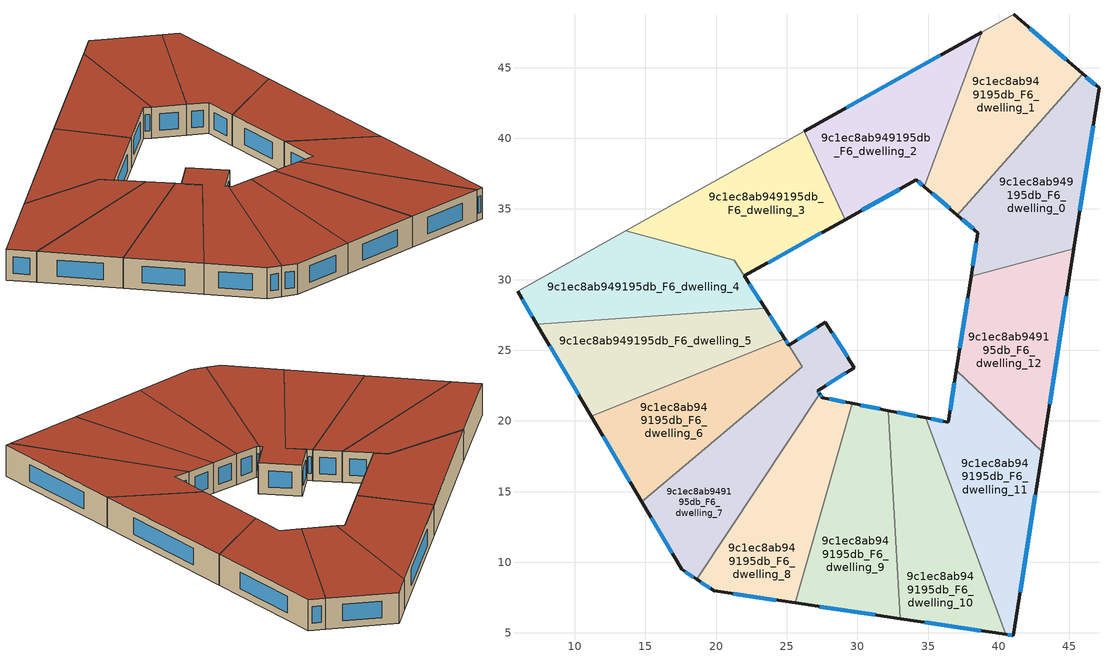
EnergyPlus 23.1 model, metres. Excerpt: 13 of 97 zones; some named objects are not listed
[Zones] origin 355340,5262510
9c1ec8ab949195db_F6_dwelling_0
 floor to 9c1ec8ab949195db_F5_dwelling_0 (EU_floor_Construction): 47.1,43.57 45.32,32.2 38.05,30.25 38.53,33.32 37.08,34.57 45.94,44.57 z18
 wall outside (EU_wall_Construction): 37.08,34.57 38.53,33.32 38.05,30.25 / 45.32,32.2 47.1,43.57 45.94,44.57 z18:21
 wall to 9c1ec8ab949195db_F6_dwelling_12 (EU_wall_Construction): 38.05,30.25 45.32,32.2 z18:21
 wall to 9c1ec8ab949195db_F6_dwelling_1 (EU_wall_Construction): 45.94,44.57 37.08,34.57 z18:21
 window (EU_Window_Construction): 38.42,32.6 38.16,30.97 / 37.42,34.28 38.19,33.61 / 46.83,43.81 46.21,44.33 / 45.74,34.87 46.68,40.9 z18.7:20.3
 roof outside (EU_roof_Construction): 45.32,32.2 47.1,43.57 45.94,44.57 37.08,34.57 38.53,33.32 38.05,30.25 z21
9c1ec8ab949195db_F6_dwelling_1
 floor to 9c1ec8ab949195db_F5_dwelling_1 (EU_floor_Construction): 45.94,44.57 37.08,34.57 34.74,36.58 38.82,47.52 41.05,48.77 z18
 wall outside (EU_wall_Construction): 34.74,36.58 37.08,34.57 / 45.94,44.57 41.05,48.77 z18:21
 wall to 9c1ec8ab949195db_F6_dwelling_2 (EU_wall_Construction): 38.82,47.52 34.74,36.58 z18:21
 wall adiabatic (EU_wall_Construction): 41.05,48.77 38.82,47.52 z18:21
 window (EU_Window_Construction): 35.29,36.11 36.53,35.04 / 44.79,45.56 42.2,47.78 z18.7:20.3
 roof outside (EU_roof_Construction): 37.08,34.57 45.94,44.57 41.05,48.77 38.82,47.52 34.74,36.58 z21
9c1ec8ab949195db_F6_dwelling_10
 floor to 9c1ec8ab949195db_F5_dwelling_10 (EU_floor_Construction): 34.84,20.22 40.5,4.89 33.03,6.01 32.2,20.74 z18
 wall outside (EU_wall_Construction): 34.84,20.22 32.2,20.74 / 33.03,6.01 40.5,4.89 z18:21
 wall to 9c1ec8ab949195db_F6_dwelling_11 (EU_wall_Construction): 40.5,4.89 34.84,20.22 z18:21
 wall to 9c1ec8ab949195db_F6_dwelling_9 (EU_wall_Construction): 32.2,20.74 33.03,6.01 z18:21
 window (EU_Window_Construction): 34.22,20.34 32.82,20.62 / 34.79,5.75 38.75,5.15 z18.7:20.3
 roof outside (EU_roof_Construction): 40.5,4.89 34.84,20.22 32.2,20.74 33.03,6.01 z21
9c1ec8ab949195db_F6_dwelling_11
 floor to 9c1ec8ab949195db_F5_dwelling_11 (EU_floor_Construction): 43.07,17.82 41.04,4.81 40.5,4.89 34.84,20.22 36.43,19.91 37.01,23.58 z18
 wall outside (EU_wall_Construction): 37.01,23.58 36.43,19.91 34.84,20.22 / 40.5,4.89 41.04,4.81 43.07,17.82 z18:21
 wall to 9c1ec8ab949195db_F6_dwelling_12 (EU_wall_Construction): 43.07,17.82 37.01,23.58 z18:21
 window (EU_Window_Construction): 36.06,19.98 35.21,20.14 / 36.87,22.72 36.57,20.77 / 41.52,7.87 42.6,14.77 / 40.63,4.87 40.91,4.83 z18.7:20.3
 roof outside (EU_roof_Construction): 41.04,4.81 43.07,17.82 37.01,23.58 36.43,19.91 34.84,20.22 40.5,4.89 z21
9c1ec8ab949195db_F6_dwelling_12
 floor to 9c1ec8ab949195db_F5_dwelling_12 (EU_floor_Construction): 45.32,32.2 43.07,17.82 37.01,23.58 38.05,30.25 z18
 wall outside (EU_wall_Construction): 38.05,30.25 37.01,23.58 / 43.07,17.82 45.32,32.2 z18:21
 window (EU_Window_Construction): 37.81,28.69 37.25,25.15 / 43.6,21.2 44.79,28.82 z18.7:20.3
 roof outside (EU_roof_Construction): 43.07,17.82 45.32,32.2 38.05,30.25 37.01,23.58 z21
9c1ec8ab949195db_F6_dwelling_2
 floor to 9c1ec8ab949195db_F5_dwelling_2 (EU_floor_Construction): 38.82,47.52 34.74,36.58 34.18,37.06 29.13,34.25 26.25,40.5 z18
 wall outside (EU_wall_Construction): 29.13,34.25 34.18,37.06 34.74,36.58 / 38.82,47.52 26.25,40.5 z18:21
 wall to 9c1ec8ab949195db_F6_dwelling_3 (EU_wall_Construction): 26.25,40.5 29.13,34.25 z18:21
 window (EU_Window_Construction): 34.31,36.95 34.61,36.69 / 30.32,34.91 33,36.4 / 35.86,45.87 29.2,42.15 z18.7:20.3
 roof outside (EU_roof_Construction): 34.74,36.58 38.82,47.52 26.25,40.5 29.13,34.25 34.18,37.06 z21
9c1ec8ab949195db_F6_dwelling_3
 floor to 9c1ec8ab949195db_F5_dwelling_3 (EU_floor_Construction): 26.25,40.5 29.13,34.25 22.01,30.27 21.3,31.38 13.62,33.45 z18
 wall outside (EU_wall_Construction): 22.01,30.27 29.13,34.25 z18:21
 wall adiabatic (EU_wall_Construction): 26.25,40.5 13.62,33.45 z18:21
 wall to 9c1ec8ab949195db_F6_dwelling_4 (EU_wall_Construction): 13.62,33.45 21.3,31.38 22.01,30.27 z18:21
 window (EU_Window_Construction): 23.68,31.2 27.46,33.31 z18.7:20.3
 roof outside (EU_roof_Construction): 29.13,34.25 26.25,40.5 13.62,33.45 21.3,31.38 22.01,30.27 z21
9c1ec8ab949195db_F6_dwelling_4
 floor to 9c1ec8ab949195db_F5_dwelling_4 (EU_floor_Construction): 21.3,31.38 23.47,27.98 7.33,26.83 5.95,29.17 13.62,33.45 z18
 wall outside (EU_wall_Construction): 23.47,27.98 22.01,30.26 / 5.95,29.17 7.33,26.83 z18:21
 wall to 9c1ec8ab949195db_F6_dwelling_5 (EU_wall_Construction): 7.33,26.83 23.47,27.98 z18:21
 wall adiabatic (EU_wall_Construction): 13.62,33.45 5.95,29.17 z18:21
 window (EU_Window_Construction): 23.13,28.51 22.35,29.73 / 6.28,28.62 7.01,27.38 z18.7:20.3
 roof outside (EU_roof_Construction): 23.47,27.98 21.3,31.38 13.62,33.45 5.95,29.17 7.33,26.83 z21
9c1ec8ab949195db_F6_dwelling_5
 floor to 9c1ec8ab949195db_F5_dwelling_5 (EU_floor_Construction): 23.47,27.98 24.85,25.8 11.17,20.33 7.33,26.83 z18
 wall outside (EU_wall_Construction): 24.85,25.8 23.47,27.98 / 7.33,26.83 11.17,20.33 z18:21
 wall to 9c1ec8ab949195db_F6_dwelling_6 (EU_wall_Construction): 11.17,20.33 24.85,25.8 z18:21
 window (EU_Window_Construction): 24.53,26.32 23.79,27.47 / 8.23,25.31 10.27,21.86 z18.7:20.3
 roof outside (EU_roof_Construction): 24.85,25.8 23.47,27.98 7.33,26.83 11.17,20.33 z21
9c1ec8ab949195db_F6_dwelling_6
 floor to 9c1ec8ab949195db_F5_dwelling_6 (EU_floor_Construction): 24.85,25.8 26.11,23.82 14.75,14.28 11.17,20.33 z18
 wall outside (EU_wall_Construction): 11.17,20.33 14.75,14.28 / 25.15,25.34 24.85,25.8 z18:21
 wall to 9c1ec8ab949195db_F6_dwelling_7 (EU_wall_Construction): 14.75,14.28 26.11,23.82 25.15,25.34 z18:21
 window (EU_Window_Construction): 12.01,18.91 13.91,15.7 / 25.08,25.45 24.92,25.7 z18.7:20.3
 roof outside (EU_roof_Construction): 26.11,23.82 24.85,25.8 11.17,20.33 14.75,14.28 z21
9c1ec8ab949195db_F6_dwelling_7
 floor to 9c1ec8ab949195db_F5_dwelling_7 (EU_floor_Construction): 27.74,26.99 29.8,23.78 27.2,22.13 27.35,21.91 18.65,8.79 17.57,9.51 14.75,14.28 26.11,23.83 25.15,25.34 z18
 wall outside (EU_wall_Construction): 27.35,21.91 27.2,22.13 29.8,23.78 27.74,26.99 25.15,25.34 / 14.75,14.28 17.57,9.51 18.65,8.79 z18:21
 wall to 9c1ec8ab949195db_F6_dwelling_8 (EU_wall_Construction): 18.65,8.79 27.35,21.91 z18:21
 window (EU_Window_Construction): 27.31,21.96 27.24,22.08 / 17.82,9.34 18.4,8.96 / 15.41,13.16 16.91,10.63 / 27.13,26.6 25.76,25.73 / 29.31,24.54 28.22,26.24 / 27.81,22.52 29.19,23.4 z18.7:20.3
 roof outside (EU_roof_Construction): 18.65,8.79 27.35,21.91 27.2,22.13 29.8,23.78 27.74,26.99 25.15,25.34 26.11,23.83 14.75,14.28 17.57,9.51 z21
9c1ec8ab949195db_F6_dwelling_8
 floor to 9c1ec8ab949195db_F5_dwelling_8 (EU_floor_Construction): 29.65,21.24 25.59,7.12 19.86,7.98 18.65,8.79 27.35,21.91 27.51,21.66 z18
 wall outside (EU_wall_Construction): 29.65,21.24 27.51,21.66 27.35,21.91 / 18.65,8.79 19.86,7.98 25.59,7.12 z18:21
 wall to 9c1ec8ab949195db_F6_dwelling_9 (EU_wall_Construction): 25.59,7.12 29.65,21.24 z18:21
 window (EU_Window_Construction): 27.47,21.72 27.38,21.85 / 29.15,21.34 28.01,21.56 / 21.21,7.78 24.25,7.33 / 18.93,8.6 19.58,8.17 z18.7:20.3
 roof outside (EU_roof_Construction): 25.59,7.12 29.65,21.24 27.51,21.66 27.35,21.91 18.65,8.79 19.86,7.98 z21
9c1ec8ab949195db_F6_dwelling_9
 floor to 9c1ec8ab949195db_F5_dwelling_9 (EU_floor_Construction): 32.2,20.74 33.03,6.01 25.59,7.12 29.65,21.24 z18
 wall outside (EU_wall_Construction): 32.2,20.74 29.65,21.24 / 25.59,7.12 33.03,6.01 z18:21
 window (EU_Window_Construction): 31.6,20.85 30.25,21.12 / 27.34,6.86 31.28,6.27 z18.7:20.3
 roof outside (EU_roof_Construction): 33.03,6.01 32.2,20.74 29.65,21.24 25.59,7.12 z21
[Building]
EU S2 Campaign: North Axis=0; Terrain=City; Solar Distribution=FullExterior
[Site:Location]
Budapest.Ferenc.Liszt.Intl.AP: Latitude=47.437; Longitude=19.256; Time Zone=1; Elevation=185
[SizingPeriod:WeatherFileDays]
AnnualSizingPeriod: Begin Month=1; Begin Day of Month=1; End Month=12; End Day of Month=31; Day of Week for Start Day=Monday; Use Weather File Daylight Saving Period=No; Use Weather File Rain and Snow Indicators=No
[MATERIAL]
EU_InternalMass_Material: Roughness=MediumRough; Thickness=0.1; Conductivity=1; Density=1800; Specific Heat=900; Thermal Absorptance=0.9; Solar Absorptance=0.7; Visible Absorptance=0.7
[MATERIAL:NOMASS] Roughness=MediumRough; Thermal Absorptance=0.9; Solar Absorptance=0.7; Visible Absorptance=0.7
Name | Thermal Resistance
EU_wall_NoMass | 0.832559
EU_roof_NoMass | 1.39638
EU_floor_NoMass | 0.872794
[WINDOWMATERIAL:SIMPLEGLAZINGSYSTEM]
EU_Window_SimpleGlazing: UFactor=2.79869; Solar Heat Gain Coefficient=0.75; Visible Transmittance=0.75
[CONSTRUCTION]
EU_wall_Construction: EU_wall_NoMass
EU_roof_Construction: EU_roof_NoMass
EU_floor_Construction: EU_floor_NoMass
EU_Window_Construction: EU_Window_SimpleGlazing
EU_InternalMass_Construction: EU_InternalMass_Material
[ZONE] Type=1; Multiplier=1; Ceiling Height=autocalculate; Floor Area=autocalculate; Part of Total Floor Area=Yes
Name | Volume
9c1ec8ab949195db_F6_dwelling_0 | 219.926
9c1ec8ab949195db_F6_dwelling_1 | 219.93
9c1ec8ab949195db_F6_dwelling_10 | 219.934
9c1ec8ab949195db_F6_dwelling_11 | 219.931
9c1ec8ab949195db_F6_dwelling_12 | 219.928
9c1ec8ab949195db_F6_dwelling_2 | 219.951
9c1ec8ab949195db_F6_dwelling_3 | 222.404
9c1ec8ab949195db_F6_dwelling_4 | 217.403
9c1ec8ab949195db_F6_dwelling_5; 9c1ec8ab949195db_F6_dwelling_9 | 219.91
9c1ec8ab949195db_F6_dwelling_6 | 205.243
9c1ec8ab949195db_F6_dwelling_7 | 238.724
9c1ec8ab949195db_F6_dwelling_8 | 215.86
[INTERNALMASS] Construction=EU_InternalMass_Construction
Name | Zone or ZoneList | Surface Area
9c1ec8ab949195db_F6_dwelling_0_EU_InternalMass | 9c1ec8ab949195db_F6_dwelling_0 | 73.3084
9c1ec8ab949195db_F6_dwelling_1_EU_InternalMass | 9c1ec8ab949195db_F6_dwelling_1 | 73.3103
9c1ec8ab949195db_F6_dwelling_2_EU_InternalMass | 9c1ec8ab949195db_F6_dwelling_2 | 73.3169
9c1ec8ab949195db_F6_dwelling_3_EU_InternalMass | 9c1ec8ab949195db_F6_dwelling_3 | 74.1356
9c1ec8ab949195db_F6_dwelling_4_EU_InternalMass | 9c1ec8ab949195db_F6_dwelling_4 | 72.4766
9c1ec8ab949195db_F6_dwelling_5_EU_InternalMass | 9c1ec8ab949195db_F6_dwelling_5 | 73.3035
9c1ec8ab949195db_F6_dwelling_6_EU_InternalMass | 9c1ec8ab949195db_F6_dwelling_6 | 68.42
9c1ec8ab949195db_F6_dwelling_7_EU_InternalMass | 9c1ec8ab949195db_F6_dwelling_7 | 79.5736
9c1ec8ab949195db_F6_dwelling_8_EU_InternalMass | 9c1ec8ab949195db_F6_dwelling_8 | 71.9534
9c1ec8ab949195db_F6_dwelling_9_EU_InternalMass | 9c1ec8ab949195db_F6_dwelling_9 | 73.3032
9c1ec8ab949195db_F6_dwelling_10_EU_InternalMass | 9c1ec8ab949195db_F6_dwelling_10 | 73.3113
9c1ec8ab949195db_F6_dwelling_11_EU_InternalMass | 9c1ec8ab949195db_F6_dwelling_11 | 73.3106
9c1ec8ab949195db_F6_dwelling_12_EU_InternalMass | 9c1ec8ab949195db_F6_dwelling_12 | 73.3095
[OTHEREQUIPMENT] Fuel Type=Electricity; Design Level Calculation Method=Watts/Area; Power per Zone Floor Area=1; Fraction Latent=0; Fraction Radiant=0; Fraction Lost=0; Carbon Dioxide Generation Rate=0; EndUse Subcategory=EU_Step8_InternalGains
Name | Zone or ZoneList or Space or SpaceList | Schedule
EU_Step8_InternalGain_9c1ec8ab949195db_F6_dwelling_0_f000 | 9c1ec8ab949195db_F6_dwelling_0 | EU_Step8_GainSchedule_9c1ec8ab949195db_F6_dwelling_0_f000
EU_Step8_InternalGain_9c1ec8ab949195db_F6_dwelling_1_f000 | 9c1ec8ab949195db_F6_dwelling_1 | EU_Step8_GainSchedule_9c1ec8ab949195db_F6_dwelling_1_f000
EU_Step8_InternalGain_9c1ec8ab949195db_F6_dwelling_2_f000 | 9c1ec8ab949195db_F6_dwelling_2 | EU_Step8_GainSchedule_9c1ec8ab949195db_F6_dwelling_2_f000
EU_Step8_InternalGain_9c1ec8ab949195db_F6_dwelling_3_f000 | 9c1ec8ab949195db_F6_dwelling_3 | EU_Step8_GainSchedule_9c1ec8ab949195db_F6_dwelling_3_f000
EU_Step8_InternalGain_9c1ec8ab949195db_F6_dwelling_4_f000 | 9c1ec8ab949195db_F6_dwelling_4 | EU_Step8_GainSchedule_9c1ec8ab949195db_F6_dwelling_4_f000
EU_Step8_InternalGain_9c1ec8ab949195db_F6_dwelling_5_f000 | 9c1ec8ab949195db_F6_dwelling_5 | EU_Step8_GainSchedule_9c1ec8ab949195db_F6_dwelling_5_f000
EU_Step8_InternalGain_9c1ec8ab949195db_F6_dwelling_6_f000 | 9c1ec8ab949195db_F6_dwelling_6 | EU_Step8_GainSchedule_9c1ec8ab949195db_F6_dwelling_6_f000
EU_Step8_InternalGain_9c1ec8ab949195db_F6_dwelling_7_f000 | 9c1ec8ab949195db_F6_dwelling_7 | EU_Step8_GainSchedule_9c1ec8ab949195db_F6_dwelling_7_f000
EU_Step8_InternalGain_9c1ec8ab949195db_F6_dwelling_8_f000 | 9c1ec8ab949195db_F6_dwelling_8 | EU_Step8_GainSchedule_9c1ec8ab949195db_F6_dwelling_8_f000
EU_Step8_InternalGain_9c1ec8ab949195db_F6_dwelling_9_f000 | 9c1ec8ab949195db_F6_dwelling_9 | EU_Step8_GainSchedule_9c1ec8ab949195db_F6_dwelling_9_f000
EU_Step8_InternalGain_9c1ec8ab949195db_F6_dwelling_10_f000 | 9c1ec8ab949195db_F6_dwelling_10 | EU_Step8_GainSchedule_9c1ec8ab949195db_F6_dwelling_10_f000
EU_Step8_InternalGain_9c1ec8ab949195db_F6_dwelling_11_f000 | 9c1ec8ab949195db_F6_dwelling_11 | EU_Step8_GainSchedule_9c1ec8ab949195db_F6_dwelling_11_f000
EU_Step8_InternalGain_9c1ec8ab949195db_F6_dwelling_12_f000 | 9c1ec8ab949195db_F6_dwelling_12 | EU_Step8_GainSchedule_9c1ec8ab949195db_F6_dwelling_12_f000
[ZONEVENTILATION:DESIGNFLOWRATE] Schedule=EU_AlwaysOn; Design Flow Rate Calculation Method=AirChanges/Hour; Air Changes per Hour=0.475469; Ventilation Type=Natural; Fan Pressure Rise=0; Fan Total Efficiency=1; Constant Term Coefficient=1; Temperature Term Coefficient=0; Velocity Term Coefficient=0; Velocity Squared Term Coefficient=0; Minimum Indoor Temperature=-100; Maximum Indoor Temperature=100; Delta Temperature=-100; Minimum Outdoor Temperature=-100; Maximum Outdoor Temperature=100; Maximum Wind Speed=40
Name | Zone or ZoneList or Space or SpaceList
EU_ConstantAir_9c1ec8ab949195db_F6_dwelling_0 | 9c1ec8ab949195db_F6_dwelling_0
EU_ConstantAir_9c1ec8ab949195db_F6_dwelling_1 | 9c1ec8ab949195db_F6_dwelling_1
EU_ConstantAir_9c1ec8ab949195db_F6_dwelling_2 | 9c1ec8ab949195db_F6_dwelling_2
EU_ConstantAir_9c1ec8ab949195db_F6_dwelling_3 | 9c1ec8ab949195db_F6_dwelling_3
EU_ConstantAir_9c1ec8ab949195db_F6_dwelling_4 | 9c1ec8ab949195db_F6_dwelling_4
EU_ConstantAir_9c1ec8ab949195db_F6_dwelling_5 | 9c1ec8ab949195db_F6_dwelling_5
EU_ConstantAir_9c1ec8ab949195db_F6_dwelling_6 | 9c1ec8ab949195db_F6_dwelling_6
EU_ConstantAir_9c1ec8ab949195db_F6_dwelling_7 | 9c1ec8ab949195db_F6_dwelling_7
EU_ConstantAir_9c1ec8ab949195db_F6_dwelling_8 | 9c1ec8ab949195db_F6_dwelling_8
EU_ConstantAir_9c1ec8ab949195db_F6_dwelling_9 | 9c1ec8ab949195db_F6_dwelling_9
EU_ConstantAir_9c1ec8ab949195db_F6_dwelling_10 | 9c1ec8ab949195db_F6_dwelling_10
EU_ConstantAir_9c1ec8ab949195db_F6_dwelling_11 | 9c1ec8ab949195db_F6_dwelling_11
EU_ConstantAir_9c1ec8ab949195db_F6_dwelling_12 | 9c1ec8ab949195db_F6_dwelling_12
[HVACTEMPLATE:ZONE:IDEALLOADSAIRSYSTEM] System Availability Schedule=EU_AlwaysOn; Maximum Heating Supply Air Temperature=50; Minimum Cooling Supply Air Temperature=13; Maximum Heating Supply Air Humidity Ratio=0.0156; Minimum Cooling Supply Air Humidity Ratio=0.0077; Heating Limit=NoLimit; Cooling Limit=NoLimit; Heating Availability Schedule=EU_AlwaysOn; Cooling Availability Schedule=EU_CoolingOff; Dehumidification Control Type=ConstantSensibleHeatRatio; Cooling Sensible Heat Ratio=0.7; Dehumidification Setpoint=60; Humidification Control Type=None; Humidification Setpoint=30; Outdoor Air Method=None; Outdoor Air Flow Rate per Person=0.00944; Outdoor Air Flow Rate per Zone Floor Area=0; Outdoor Air Flow Rate per Zone=0; Demand Controlled Ventilation Type=None; Outdoor Air Economizer Type=NoEconomizer; Heat Recovery Type=None; Sensible Heat Recovery Effectiveness=0.7; Latent Heat Recovery Effectiveness=0.65
Name | Template Thermostat
9c1ec8ab949195db_F6_dwelling_0 | EU_HeatOnly_9c1ec8ab949195db_F6_dwelling_0
9c1ec8ab949195db_F6_dwelling_1 | EU_HeatOnly_9c1ec8ab949195db_F6_dwelling_1
9c1ec8ab949195db_F6_dwelling_2 | EU_HeatOnly_9c1ec8ab949195db_F6_dwelling_2
9c1ec8ab949195db_F6_dwelling_3 | EU_HeatOnly_9c1ec8ab949195db_F6_dwelling_3
9c1ec8ab949195db_F6_dwelling_4 | EU_HeatOnly_9c1ec8ab949195db_F6_dwelling_4
9c1ec8ab949195db_F6_dwelling_5 | EU_HeatOnly_9c1ec8ab949195db_F6_dwelling_5
9c1ec8ab949195db_F6_dwelling_6 | EU_HeatOnly_9c1ec8ab949195db_F6_dwelling_6
9c1ec8ab949195db_F6_dwelling_7 | EU_HeatOnly_9c1ec8ab949195db_F6_dwelling_7
9c1ec8ab949195db_F6_dwelling_8 | EU_HeatOnly_9c1ec8ab949195db_F6_dwelling_8
9c1ec8ab949195db_F6_dwelling_9 | EU_HeatOnly_9c1ec8ab949195db_F6_dwelling_9
9c1ec8ab949195db_F6_dwelling_10 | EU_HeatOnly_9c1ec8ab949195db_F6_dwelling_10
9c1ec8ab949195db_F6_dwelling_11 | EU_HeatOnly_9c1ec8ab949195db_F6_dwelling_11
9c1ec8ab949195db_F6_dwelling_12 | EU_HeatOnly_9c1ec8ab949195db_F6_dwelling_12
[SIZING:ZONE] Zone Cooling Design Supply Air Temperature Input Method=SupplyAirTemperature; Zone Cooling Design Supply Air Temperature=13; Zone Heating Design Supply Air Temperature Input Method=SupplyAirTemperature; Zone Heating Design Supply Air Temperature=50; Zone Cooling Design Supply Air Humidity Ratio=0.008; Zone Heating Design Supply Air Humidity Ratio=0.008; Cooling Design Air Flow Method=DesignDay; Cooling Design Air Flow Rate=0; Cooling Minimum Air Flow per Zone Floor Area=0.000762; Cooling Minimum Air Flow=0; Cooling Minimum Air Flow Fraction=0.2; Heating Design Air Flow Method=DesignDay; Heating Design Air Flow Rate=0; Heating Maximum Air Flow per Zone Floor Area=0.002032; Heating Maximum Air Flow=0.141576; Heating Maximum Air Flow Fraction=0.3; Account for Dedicated Outdoor Air System=No; Dedicated Outdoor Air System Control Strategy=NeutralSupplyAir; Dedicated Outdoor Air Low Setpoint Temperature for Design=autosize; Dedicated Outdoor Air High Setpoint Temperature for Design=autosize; Zone Load Sizing Method=Sensible Load Only No Latent Load; Zone Latent Cooling Design Supply Air Humidity Ratio Input Method=HumidityRatioDifference; Zone Cooling Design Supply Air Humidity Ratio Difference=0.005; Zone Latent Heating Design Supply Air Humidity Ratio Input Method=HumidityRatioDifference; Zone Humidification Design Supply Air Humidity Ratio Difference=0.005
9c1ec8ab949195db_F6_dwelling_0; 9c1ec8ab949195db_F6_dwelling_1; 9c1ec8ab949195db_F6_dwelling_2; 9c1ec8ab949195db_F6_dwelling_3; 9c1ec8ab949195db_F6_dwelling_4; 9c1ec8ab949195db_F6_dwelling_5; 9c1ec8ab949195db_F6_dwelling_6; 9c1ec8ab949195db_F6_dwelling_7; 9c1ec8ab949195db_F6_dwelling_8; 9c1ec8ab949195db_F6_dwelling_9; 9c1ec8ab949195db_F6_dwelling_10; 9c1ec8ab949195db_F6_dwelling_11; 9c1ec8ab949195db_F6_dwelling_12
[SCHEDULE:CONSTANT]
Name | Hourly Value
EU_AlwaysOn | 1
EU_CoolingOff | 0
[SCHEDULE:FILE] Column Number=1; Rows to Skip at Top=0; Number of Hours of Data=8760; Column Separator=Comma; Interpolate to Timestep=No; Minutes per Item=60; Adjust Schedule for Daylight Savings=Yes
Name | File
EU_Step8_GainSchedule_9c1ec8ab949195db_F6_dwelling_0_f000 | ../../schedules/9c1ec8ab949195db/9c1ec8ab949195db_F6_dwelling_0_f000_gain.csv
EU_Step8_GainSchedule_9c1ec8ab949195db_F6_dwelling_1_f000 | ../../schedules/9c1ec8ab949195db/9c1ec8ab949195db_F6_dwelling_1_f000_gain.csv
EU_Step8_GainSchedule_9c1ec8ab949195db_F6_dwelling_2_f000 | ../../schedules/9c1ec8ab949195db/9c1ec8ab949195db_F6_dwelling_2_f000_gain.csv
EU_Step8_GainSchedule_9c1ec8ab949195db_F6_dwelling_3_f000 | ../../schedules/9c1ec8ab949195db/9c1ec8ab949195db_F6_dwelling_3_f000_gain.csv
EU_Step8_GainSchedule_9c1ec8ab949195db_F6_dwelling_4_f000 | ../../schedules/9c1ec8ab949195db/9c1ec8ab949195db_F6_dwelling_4_f000_gain.csv
EU_Step8_GainSchedule_9c1ec8ab949195db_F6_dwelling_5_f000 | ../../schedules/9c1ec8ab949195db/9c1ec8ab949195db_F6_dwelling_5_f000_gain.csv
EU_Step8_GainSchedule_9c1ec8ab949195db_F6_dwelling_6_f000 | ../../schedules/9c1ec8ab949195db/9c1ec8ab949195db_F6_dwelling_6_f000_gain.csv
EU_Step8_GainSchedule_9c1ec8ab949195db_F6_dwelling_7_f000 | ../../schedules/9c1ec8ab949195db/9c1ec8ab949195db_F6_dwelling_7_f000_gain.csv
EU_Step8_GainSchedule_9c1ec8ab949195db_F6_dwelling_8_f000 | ../../schedules/9c1ec8ab949195db/9c1ec8ab949195db_F6_dwelling_8_f000_gain.csv
EU_Step8_GainSchedule_9c1ec8ab949195db_F6_dwelling_9_f000 | ../../schedules/9c1ec8ab949195db/9c1ec8ab949195db_F6_dwelling_9_f000_gain.csv
EU_Step8_GainSchedule_9c1ec8ab949195db_F6_dwelling_10_f000 | ../../schedules/9c1ec8ab949195db/9c1ec8ab949195db_F6_dwelling_10_f000_gain.csv
EU_Step8_GainSchedule_9c1ec8ab949195db_F6_dwelling_11_f000 | ../../schedules/9c1ec8ab949195db/9c1ec8ab949195db_F6_dwelling_11_f000_gain.csv
EU_Step8_GainSchedule_9c1ec8ab949195db_F6_dwelling_12_f000 | ../../schedules/9c1ec8ab949195db/9c1ec8ab949195db_F6_dwelling_12_f000_gain.csv
